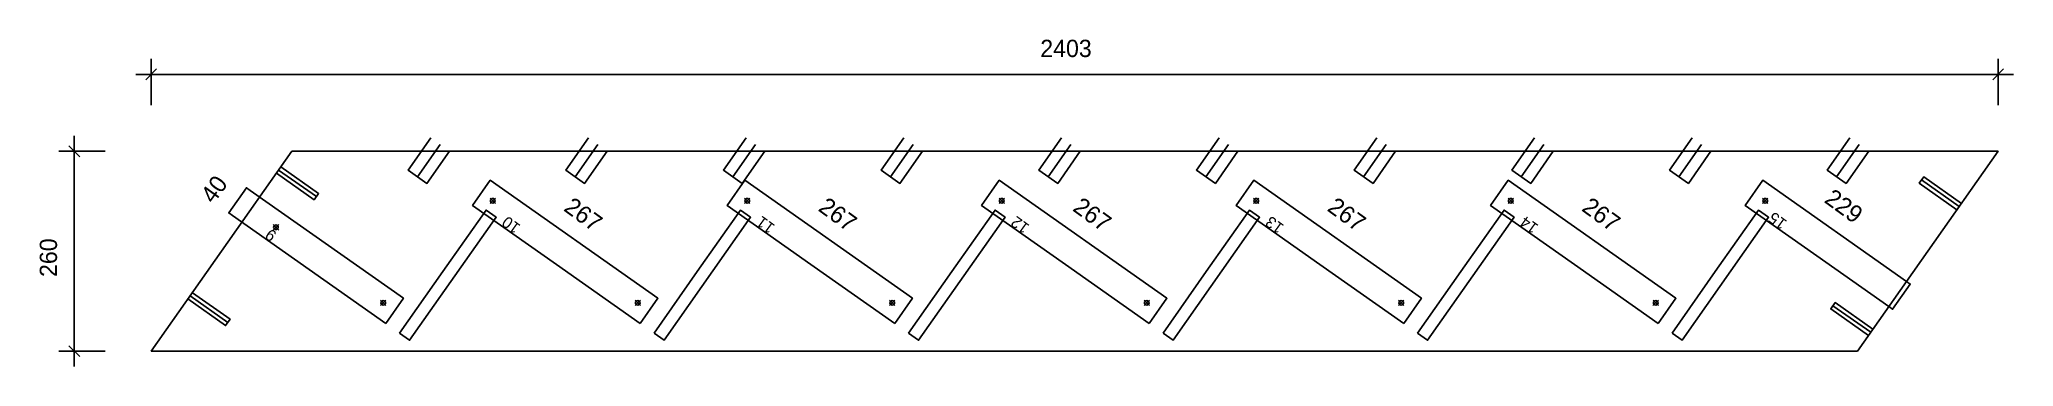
# Model space of a CAD drawing. Header units: millimetres. Extents: x -145 to 2423, y -20 to 405.
import ezdxf
from ezdxf.enums import TextEntityAlignment as Align

# ---------------------------------------------------------------- set-up
doc = ezdxf.new("R2010")
doc.units = ezdxf.units.MM
for name, color, linetype in [('CONTOUR', 7, 'CONTINUOUS'), ('CUT_RISER', 7, 'CONTINUOUS'), ('CUT_STEP', 7, 'CONTINUOUS'), ('CUT_STEPTEXT', 7, 'CONTINUOUS'), ('DIMLINES', 7, 'CONTINUOUS'), ('DIMLINESTEXT', 7, 'CONTINUOUS'), ('DRILLINGSOTHER', 7, 'CONTINUOUS'), ('DRILLINGSSIDE', 7, 'CONTINUOUS')]:
    doc.layers.add(name, color=color, linetype=linetype)

msp = doc.modelspace()

# ---------------------------------------------------------------- linework, layer by layer
at = {"layer": 'CONTOUR', "color": 0, "linetype": '0'}
msp.add_lwpolyline([(183.08, 260), (2402.904, 260), (2219.824, 0), (0, 0), (183.08, 260)], dxfattribs=at)
at = {"layer": 'CUT_RISER', "color": 1, "linetype": '1'}
for points in [[(323.114, 23.404), (379.429, 103.379), (435.744, 183.353), (448.826, 174.141), (336.197, 14.192), (323.114, 23.404)], [(654.21, 23.404), (710.524, 103.379), (766.839, 183.353), (779.921, 174.141), (667.292, 14.192), (654.21, 23.404)], [(985.305, 23.404), (1041.62, 103.379), (1097.934, 183.353), (1111.016, 174.141), (998.387, 14.192), (985.305, 23.404)], [(1316.4, 23.404), (1372.715, 103.379), (1429.03, 183.353), (1442.112, 174.141), (1329.483, 14.192), (1316.4, 23.404)], [(1647.496, 23.404), (1703.81, 103.379), (1760.125, 183.353), (1773.207, 174.141), (1660.578, 14.192), (1647.496, 23.404)], [(1978.591, 23.404), (2034.906, 103.379), (2091.22, 183.353), (2104.302, 174.141), (1991.673, 14.192), (1978.591, 23.404)]]:
    msp.add_lwpolyline(points, dxfattribs=at)
at = {"layer": 'CUT_STEP', "color": 1, "linetype": '1'}
for points in [[(305.127, 36.07), (205.492, 106.228), (105.858, 176.386), (100.952, 179.841), (123.982, 212.546), (128.887, 209.092), (328.156, 68.775), (305.127, 36.07)], [(636.222, 36.07), (527.185, 112.849), (418.148, 189.628), (441.177, 222.334), (659.251, 68.775), (636.222, 36.07)], [(967.317, 36.07), (858.28, 112.849), (749.243, 189.628), (772.273, 222.334), (990.347, 68.775), (967.317, 36.07)], [(1298.413, 36.07), (1189.375, 112.849), (1080.338, 189.628), (1103.368, 222.334), (1321.442, 68.775), (1298.413, 36.07)], [(1629.508, 36.07), (1520.471, 112.849), (1411.434, 189.628), (1434.463, 222.334), (1652.537, 68.775), (1629.508, 36.07)], [(1960.603, 36.07), (1851.566, 112.849), (1742.529, 189.628), (1765.559, 222.334), (1983.633, 68.775), (1960.603, 36.07)], [(2260.628, 57.948), (2167.126, 123.788), (2073.624, 189.628), (2096.654, 222.334), (2283.658, 90.654), (2288.564, 87.199), (2265.534, 54.494), (2260.628, 57.948)]]:
    msp.add_lwpolyline(points, dxfattribs=at)
at = {"layer": 'DIMLINES', "color": 0}
for p, q in [((-20, 360), (2422.904, 360)), ((7.071, 367.071), (-7.071, 352.929)), ((0, 380), (0, 320)), ((2409.975, 367.071), (2395.833, 352.929)), ((2402.904, 380), (2402.904, 320)), ((-120, 260), (-60, 260)), ((-107.071, 267.071), (-92.929, 252.929)), ((-100, -20), (-100, 280)), ((-120, 0), (-60, 0)), ((-107.071, 7.071), (-92.929, -7.071))]:
    msp.add_line(p, q, dxfattribs=at)
at = {"layer": 'DRILLINGSOTHER', "color": 3}
for p, q in [((447.915, 199.153), (440.844, 192.082)), ((440.845, 199.153), (447.914, 192.082)), ((779.011, 199.153), (771.94, 192.082)), ((771.941, 199.153), (779.01, 192.082)), ((1110.106, 199.153), (1103.035, 192.082)), ((1103.036, 199.153), (1110.105, 192.082)), ((1441.201, 199.153), (1434.13, 192.082)), ((1434.131, 199.153), (1441.2, 192.082)), ((1772.297, 199.153), (1765.226, 192.082)), ((1765.227, 199.153), (1772.296, 192.082)), ((2103.392, 199.153), (2096.321, 192.082)), ((2096.322, 199.153), (2103.391, 192.082)), ((165.878, 164.609), (158.807, 157.538)), ((158.808, 164.609), (165.877, 157.538)), ((305.459, 66.322), (298.388, 59.251)), ((298.389, 66.322), (305.458, 59.251)), ((636.555, 66.322), (629.484, 59.251)), ((629.485, 66.322), (636.554, 59.251)), ((967.65, 66.322), (960.579, 59.251)), ((960.58, 66.322), (967.649, 59.251)), ((1298.745, 66.322), (1291.674, 59.251)), ((1291.675, 66.322), (1298.744, 59.251)), ((1629.841, 66.322), (1622.77, 59.251)), ((1622.771, 66.322), (1629.84, 59.251)), ((1960.936, 66.322), (1953.865, 59.251)), ((1953.866, 66.322), (1960.935, 59.251))]:
    msp.add_line(p, q, dxfattribs=at)
for centre in [(444.38, 195.618), (775.475, 195.618), (1106.57, 195.618), (1437.666, 195.618), (1768.761, 195.618), (2099.856, 195.618), (162.342, 161.073), (301.924, 62.786), (633.019, 62.786), (964.115, 62.786), (1295.21, 62.786), (1626.305, 62.786), (1957.401, 62.786)]:
    msp.add_circle(centre, 3, dxfattribs=at)
at = {"layer": 'DRILLINGSSIDE', "color": 3}
for p, q in [((375.954, 268.636), (346.519, 226.835)), ((581.091, 268.636), (551.657, 226.835)), ((786.229, 268.636), (756.795, 226.835)), ((991.367, 268.636), (961.932, 226.835)), ((1196.505, 268.636), (1167.07, 226.835)), ((1401.642, 268.636), (1372.208, 226.835)), ((1606.78, 268.636), (1577.346, 226.835)), ((1811.918, 268.636), (1782.483, 226.835)), ((2017.056, 268.636), (1987.621, 226.835)), ((2222.193, 268.636), (2192.759, 226.835)), ((165.808, 235.471), (214.866, 200.927)), ((2352.244, 188.055), (2303.186, 222.6)), ((50.66, 71.945), (99.718, 37.4)), ((2237.096, 24.529), (2188.038, 59.073))]:
    msp.add_line(p, q, dxfattribs=at)
at = {"layer": 'DRILLINGSSIDE', "color": 3, "linetype": '3'}
for points in [[(388.218, 260), (358.784, 218.199), (334.255, 235.471), (363.689, 277.272)], [(593.356, 260), (563.921, 218.199), (539.392, 235.471), (568.827, 277.272)], [(798.494, 260), (769.059, 218.199), (744.53, 235.471), (773.965, 277.272)], [(1003.631, 260), (974.197, 218.199), (949.668, 235.471), (979.102, 277.272)], [(1208.769, 260), (1179.335, 218.199), (1154.806, 235.471), (1184.24, 277.272)], [(1413.907, 260), (1384.472, 218.199), (1359.943, 235.471), (1389.378, 277.272)], [(1619.045, 260), (1589.61, 218.199), (1565.081, 235.471), (1594.516, 277.272)], [(1824.182, 260), (1794.748, 218.199), (1770.219, 235.471), (1799.653, 277.272)], [(2029.32, 260), (1999.886, 218.199), (1975.357, 235.471), (2004.791, 277.272)], [(2234.458, 260), (2205.023, 218.199), (2180.494, 235.471), (2209.929, 277.272)], [(168.687, 239.559), (217.745, 205.015), (211.988, 196.838), (162.93, 231.383)], [(2349.365, 183.967), (2300.307, 218.512), (2306.065, 226.688), (2355.123, 192.144)], [(53.539, 76.033), (102.597, 41.488), (96.839, 33.312), (47.781, 67.856)], [(2234.217, 20.441), (2185.159, 54.985), (2190.917, 63.162), (2239.975, 28.617)]]:
    msp.add_lwpolyline(points, dxfattribs=at)

# ---------------------------------------------------------------- texts
at = {"layer": 'CUT_STEPTEXT'}
for s, p in [('15', (2120.375, 156.708)), ('9', (155.675, 141.307)), ('10', (472.666, 151.239)), ('11', (803.761, 151.239)), ('12', (1134.857, 151.239)), ('13', (1465.952, 151.239)), ('14', (1797.047, 151.239))]:
    msp.add_text(s, height=15, rotation=144, dxfattribs=at).set_placement(p, align=Align.TOP_LEFT)
at = {"layer": 'DIMLINESTEXT'}
msp.add_text('2403', height=22.5, dxfattribs=at).set_placement((1156.69, 405), align=Align.TOP_LEFT)
for s, rotation, p in [('40', 54, (62.788, 203.802)), ('229', 324, (2188.615, 212.615)), ('267', 324, (548.674, 201.676)), ('267', 324, (879.769, 201.676)), ('267', 324, (1210.864, 201.676)), ('267', 324, (1541.96, 201.676)), ('267', 324, (1873.055, 201.676)), ('260', 90, (-145, 96.429))]:
    msp.add_text(s, height=22.5, rotation=rotation, dxfattribs=at).set_placement(p, align=Align.TOP_LEFT)

doc.saveas('drawing.dxf')
